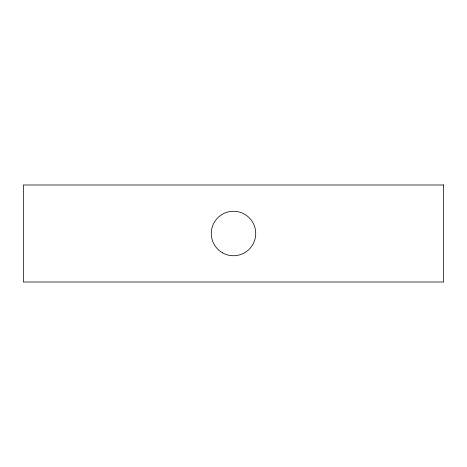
<?xml version="1.0" encoding="UTF-8"?>
<svg xmlns="http://www.w3.org/2000/svg" width="467" height="467" viewBox="0 0 467 467"><rect width="100%" height="100%" fill="white"/><g stroke="black" fill="none" stroke-linecap="round" stroke-linejoin="round"><path stroke-width="0.7" d="M443.65 185.002L23.35 185.002L23.35 281.998L443.65 281.998L443.65 185.002M222.385 252.752A22.229 22.229 0 0 0 255.729 233.5A22.229 22.229 0 0 0 222.385 214.248A22.229 22.229 0 0 0 222.385 252.752"/></g></svg>
